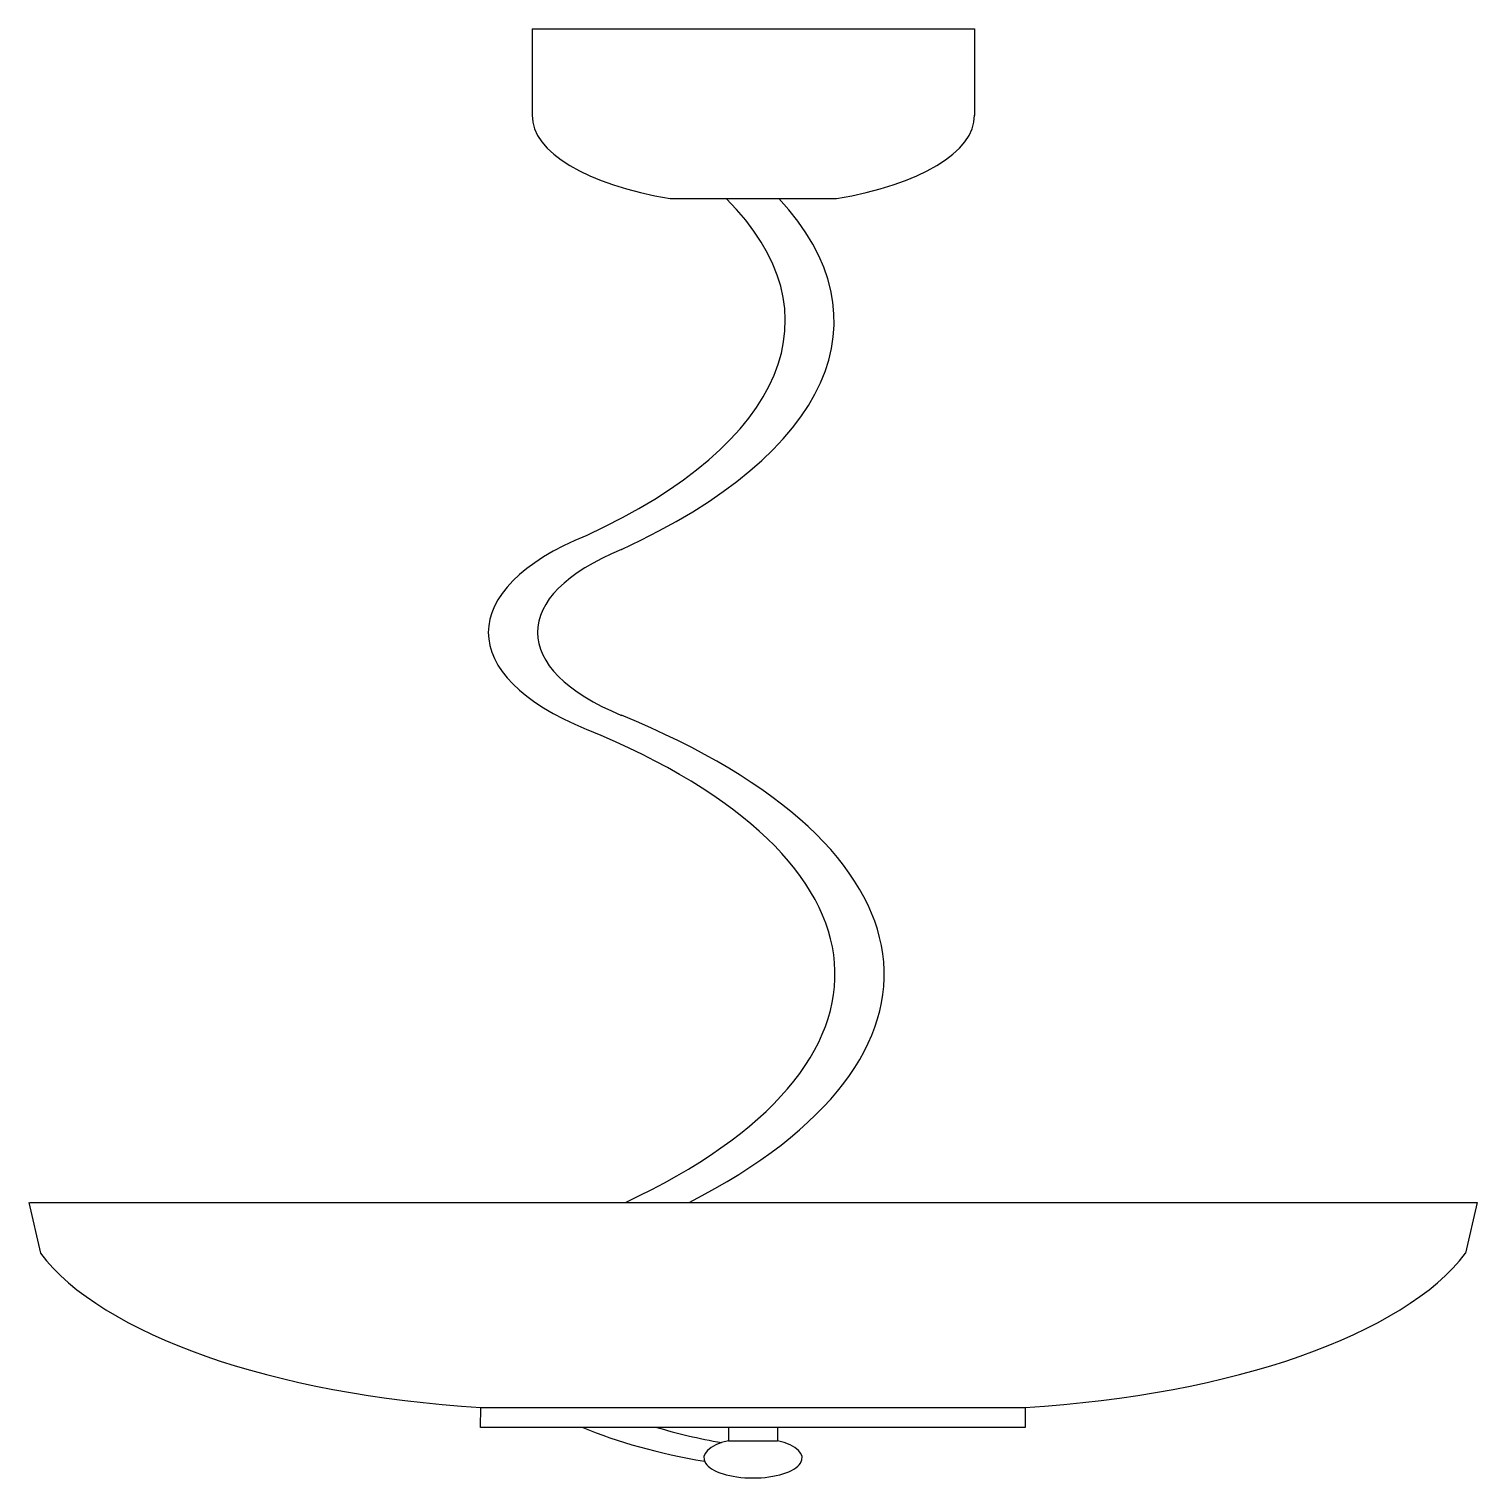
# Model space of a CAD drawing. Header units: millimetres. Extents: x 0 to 284, y 0 to 285.
import ezdxf

# ---------------------------------------------------------------- set-up
doc = ezdxf.new("R2010")
doc.units = ezdxf.units.MM
doc.layers.add('Furniture_家具立面', color=255, linetype='Continuous')

msp = doc.modelspace()

# ---------------------------------------------------------------- linework, layer by layer
at = {"layer": 'Furniture_家具立面'}
for p, q in [((98.83, 284.72, 0), (185.76, 284.72, 0)), ((98.83, 284.72, 0), (98.83, 267.75, 0)), ((185.76, 284.72, 0), (185.76, 267.75, 0)), ((125.98, 251.39, 0), (158.61, 251.39, 0)), ((0, 54.15, 0), (2.23, 44.18, 0)), ((0.14, 54.15, 0), (284.45, 54.15, 0)), ((284.45, 54.15, 0), (282.22, 44.18, 0)), ((88.69, 9.95, 0), (88.73, 13.88, 0)), ((88.73, 13.88, 0), (195.72, 13.88, 0)), ((195.72, 13.88, 0), (195.72, 9.95, 0)), ((195.72, 9.95, 0), (88.69, 9.95, 0)), ((137.4, 9.95, 0), (137.4, 7.32, 0)), ((147.05, 9.95, 0), (147.05, 7.32, 0)), ((137.4, 7.32, 0), (147.05, 7.32, 0))]:
    msp.add_line(p, q, dxfattribs=at)
for centre, major_axis, start_param, end_param in [((142.29, 267.76, 0), (43.47, 0), 3.141593, 4.327601), ((142.29, 267.76, 0), (43.47, 0), -1.186008, 0), ((-8.43, 227.32, 0), (157, 0), -0.720529, 0.386751), ((-8.51, 227.31, 0), (166.68, 0), -0.723623, 0.36337), ((156.85, 166.16, 0), (66.62, 0), 2.360155, 3.92303), ((156.85, 166.16, 0), (-56.96, 0), -0.781437, 0.781437), ((-9.85, 98.96, 0), (-177.85, 0), 2.472813, 3.92303), ((-9.85, 98.96, 0), (-168.19, 0), 2.426568, 3.92303), ((104.74, 56.96, 0), (-107.22, 0), 0.297676, 1.420936), ((179.71, 56.96, 0), (107.22, 0), -1.420936, -0.297676), ((160.63, 30.23, 0), (-71.95, 0), 0.766509, 1.172081), ((160.63, 30.23, 0), (62.29, 0), 4.070865, 4.307641), ((142.22, 3.93, 0), (-9.66, 0), -1.047198, 4.18879)]:
    msp.add_ellipse(centre, major_axis=major_axis, ratio=0.406375, start_param=start_param, end_param=end_param, dxfattribs=at)

doc.saveas('drawing.dxf')
